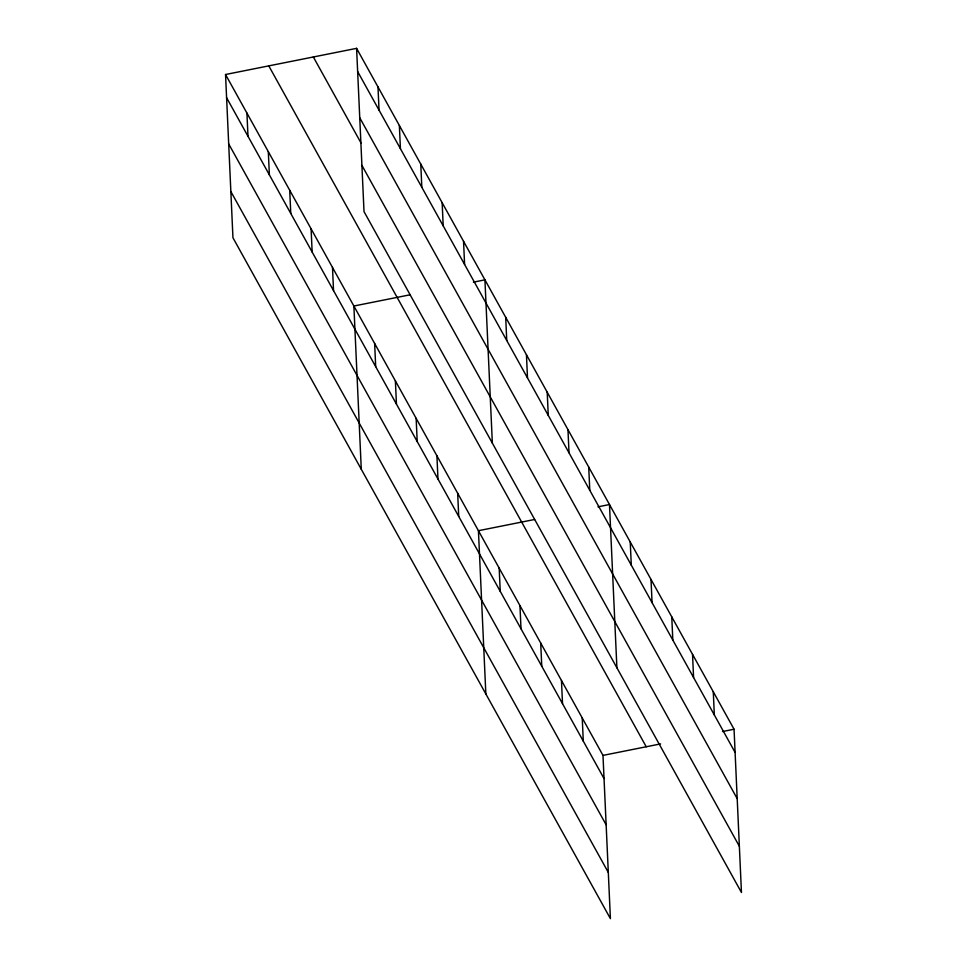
<?xml version="1.0" encoding="UTF-8"?>
<svg xmlns="http://www.w3.org/2000/svg" width="967" height="967" viewBox="0 0 967 967"><rect width="100%" height="100%" fill="white"/><g stroke="black" fill="none" stroke-linecap="round" stroke-linejoin="round"><path stroke-width="1.45" d="M225.541 74.507L602.985 755.396L610.407 918.65L232.95 237.761L225.541 74.507L356.593 48.35L734.05 729.239L741.459 892.493L364.015 211.604L356.593 48.35M410.056 294.802L353.874 306.019L361.283 469.261M473.395 282.159L484.926 279.85L492.348 443.104M534.618 519.484L478.435 530.702L485.845 693.955M597.957 506.841L609.488 504.544L616.898 667.798M602.985 755.396L660.606 743.901M722.506 731.536L734.05 729.239M357.645 71.534L735.101 752.423M359.748 117.756L737.192 798.645M313.344 56.98L361.114 143.152M361.912 165.381L739.356 846.27M268.79 65.877L646.234 746.766M226.592 97.691L604.037 778.58M228.695 143.914L606.14 824.803M230.859 191.539L608.303 872.427M713.283 691.792L714.335 714.976M692.529 654.345L693.581 677.529M671.763 616.886L672.814 640.069M651.009 579.438L652.06 602.622M630.242 541.991L631.294 565.175M588.722 467.097L589.785 490.281M582.231 717.949L583.282 741.133M567.967 429.65L569.019 452.834M561.464 680.502L562.528 703.686M547.213 392.203L548.265 415.387M540.71 643.055L541.762 666.239M526.447 354.744L527.498 377.928M519.956 605.608L521.008 628.792M505.693 317.297L506.744 340.481M499.19 568.161L500.241 591.333M463.544 241.266L464.595 264.45M457.669 493.255L458.721 516.438M442.149 202.683L443.2 225.867M436.915 455.808L437.966 478.991M420.766 164.1L421.817 187.284M416.148 418.36L417.2 441.544M399.371 125.517L400.423 148.7M395.394 380.913L396.446 404.097M377.988 86.933L379.04 110.117M374.64 343.466L375.692 366.65M332.491 267.424L333.542 290.608M311.096 228.841L312.148 252.024M289.713 190.257L290.765 213.441M268.318 151.674L269.37 174.858M246.936 113.091L247.987 136.274"/></g></svg>
